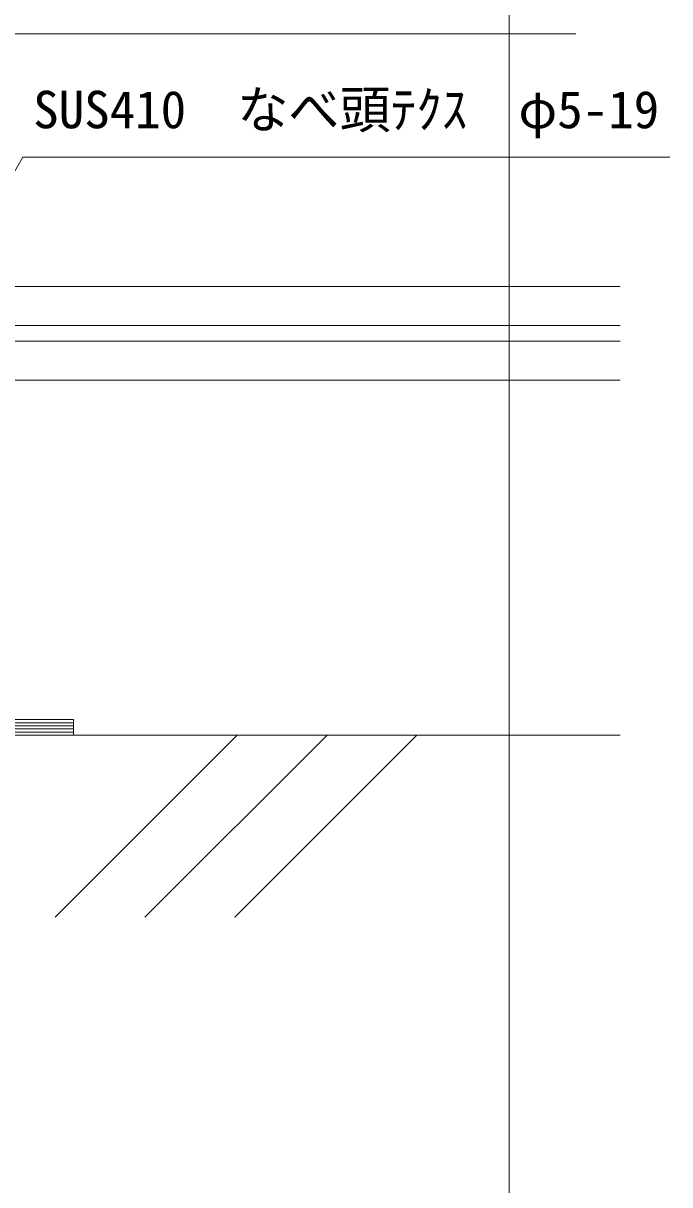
# Model space of a CAD drawing. Units: millimetres, scale not verified. Extents: x -190 to 611, y -130 to 427.
# Drawn here: x 179.3 to 220.8, y 79.8 to 154.3 of the extents above; entities that cross this region are included whole.
import ezdxf
from ezdxf.enums import TextEntityAlignment as Align

# ---------------------------------------------------------------- set-up
doc = ezdxf.new("R2010")
doc.units = ezdxf.units.MM
doc.header["$LTSCALE"] = 0.5
for name, color, linetype, lineweight in [('0-0_A-C01-補助線(非印刷)', 4, 'Continuous', 9), ('0-5_A-E01-仕上太線', 4, 'Continuous', 9), ('0-6_A-C03-壁種別', 4, 'Continuous', 9), ('0-9_0', 7, 'Continuous', 9), ('0-A_A-B03-文字_書込_小', 7, 'Continuous', 9), ('0-B_A-D09-金物_鋼材', 1, 'Continuous', 9)]:
    doc.layers.add(name, color=color, linetype=linetype, lineweight=lineweight)
doc.styles.add('ＭＳ ゴシック', font='')
doc.styles.get('ＭＳ ゴシック').set_extended_font_data('MS Gothic')

# ---------------------------------------------------------------- blocks, each defined once
blk = doc.blocks.new('G$CBAEE64E2')
at = {"layer": '0-B_A-D09-金物_鋼材'}
for p, q in [((-50, 2), (50, 2)), ((-50, 1.5), (50, 1.5)), ((-50, 1), (50, 1)), ((-50, 0.5), (50, 0.5))]:
    blk.add_line(p, q, dxfattribs=at)
blk.add_lwpolyline([(-50, 0), (50, 0), (50, 2.5), (-50, 2.5)], close=True, dxfattribs=at)

msp = doc.modelspace()

# ---------------------------------------------------------------- linework, layer by layer
at = {"layer": '0-0_A-C01-補助線(非印刷)'}
msp.add_line((210.5, -103.5), (210.5, 427.1667), dxfattribs=at)
at = {"layer": '0-5_A-E01-仕上太線'}
for p, q in [((217.6256, 137.4384), (-92.5163, 137.4384)), ((217.6256, 134.9384), (-92.5163, 134.9384)), ((217.6256, 133.9384), (-92.5163, 133.9384)), ((217.6256, 131.4384), (-92.5163, 131.4384)), ((217.6256, 108.6384), (-92.5163, 108.6384))]:
    msp.add_line(p, q, dxfattribs=at)
at = {"layer": '0-6_A-C03-壁種別'}
for p, q in [((181.37, 96.9477), (193.0607, 108.6384)), ((187.1322, 96.9477), (198.8229, 108.6384)), ((192.8944, 96.9477), (204.5851, 108.6384))]:
    msp.add_line(p, q, dxfattribs=at)
at = {"layer": '0-A_A-B03-文字_書込_小'}
for points in [[(167.1475, 138.3043), (176.0189, 153.6632), (214.7711, 153.6632)], [(171.0859, 131.4564), (179.3072, 145.7397), (220.8078, 145.7397)]]:
    msp.add_lwpolyline(points, dxfattribs=at)

# ---------------------------------------------------------------- block references
at = {"layer": '0-9_0', "xscale": 0.4, "yscale": 0.4}
msp.add_blockref('G$CBAEE64E2', (162.5546, 108.6384), dxfattribs=at)

# ---------------------------------------------------------------- texts
at = {"layer": '0-A_A-B03-文字_書込_小', "style": 'ＭＳ ゴシック'}
msp.add_text('SUS410\u3000なべ頭ﾃｸｽ\u3000φ5-19', height=2.405, dxfattribs=at).set_placement((179.9598, 146.8793), align=Align.BOTTOM_LEFT)

doc.saveas('drawing.dxf')
